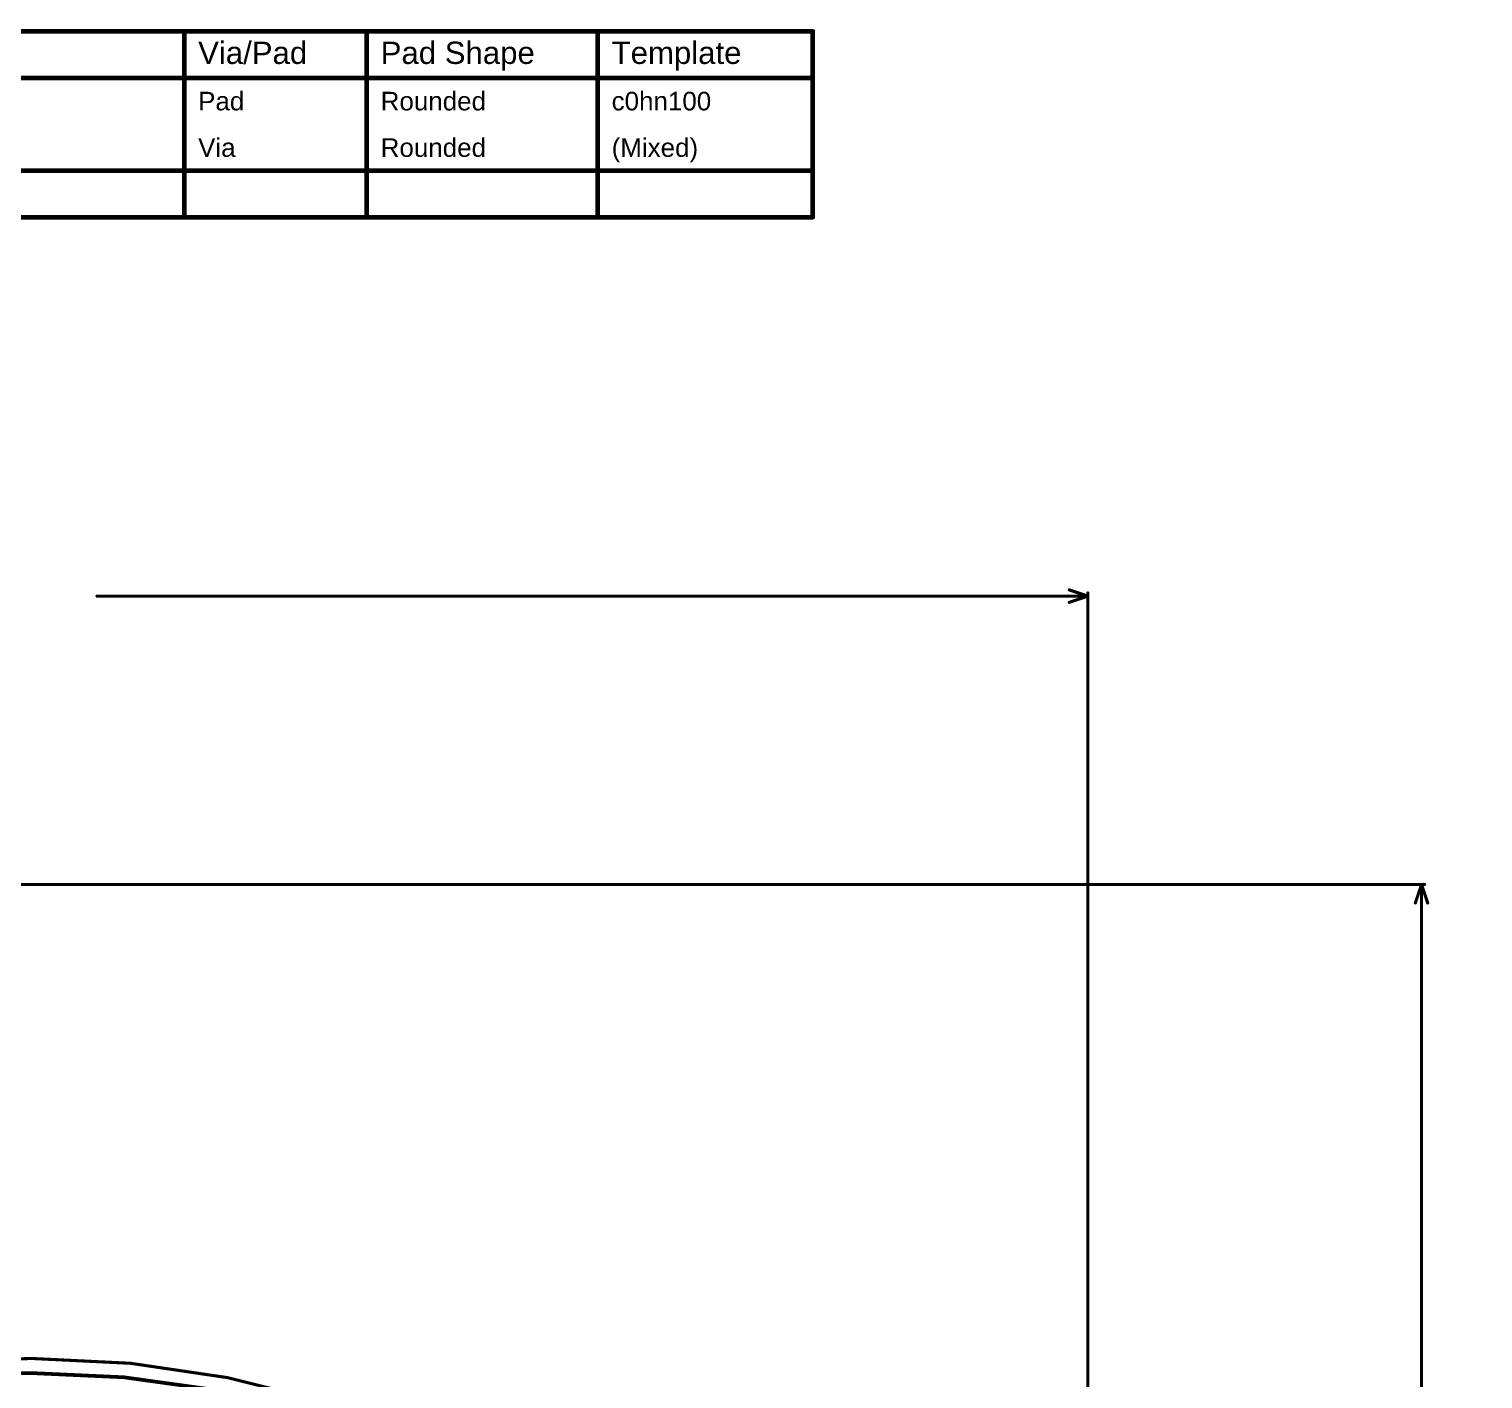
# Model space of a CAD drawing. Header units: inches. Extents: x 3 to 457, y -41 to 239.
# Drawn here: x 135.8 to 255.1, y 128 to 238.7 of the extents above; entities that cross this region are included whole.
import ezdxf

# ---------------------------------------------------------------- set-up
doc = ezdxf.new("R2010")
doc.units = ezdxf.units.IN
for name, color, linetype in [('Board Outline', 216, 'Continuous'), ('Bottom Layer', 5, 'Continuous'), ('Dimension', 6, 'Continuous'), ('Drill Drawing', 1, 'Continuous'), ('Fabrication', 76, 'Continuous')]:
    doc.layers.add(name, color=color, linetype=linetype)
doc.styles.add('Arial', font='', dxfattribs={"height": 0.2})
doc.styles.get('Arial').set_extended_font_data('Arial')

msp = doc.modelspace()

# ---------------------------------------------------------------- linework, layer by layer
at = {"layer": 'Board Outline', "const_width": 0.127}
for points in [[(129.87, 129.51), (136.08, 129.67)], [(136.08, 129.67), (136.11, 129.67)]]:
    msp.add_lwpolyline(points, dxfattribs=at)
at = {"layer": 'Board Outline', "const_width": 0.0635}
for points in [[(136.05, 129.67, 1), (136.11, 129.67, 1)], [(136.05, 129.67, 1), (136.11, 129.67, 1)], [(136.08, 129.67, 1), (136.14, 129.67, 1)], [(136.08, 129.67, 1), (136.14, 129.67, 1)]]:
    msp.add_lwpolyline(points, format="xyb", close=True, dxfattribs=at)
at = {"layer": 'Board Outline', "const_width": 0.127}
msp.add_lwpolyline([(136.11, 129.67, -0.413783), (218.44, 47.5)], format="xyb", dxfattribs=at)
at = {"layer": 'Bottom Layer', "const_width": 0.305}
msp.add_lwpolyline([(126.48, 128.47), (136.14, 128.47)], dxfattribs=at)
at = {"layer": 'Bottom Layer', "const_width": 0.152}
msp.add_lwpolyline([(136.06, 128.47, 1), (136.21, 128.47, 1)], format="xyb", close=True, dxfattribs=at)
msp.add_lwpolyline([(136.06, 128.47, 1), (136.21, 128.47, 1)], format="xyb", close=True, dxfattribs=at)
at = {"layer": 'Bottom Layer', "const_width": 0.305}
msp.add_lwpolyline([(136.14, 128.47, -0.414214), (217.25, 47.46)], format="xyb", dxfattribs=at)
at = {"layer": 'Dimension', "const_width": 0.254}
for points in [[(141.42, 192.2), (222.71, 192.2)], [(221.19, 192.71), (222.71, 192.2)], [(221.19, 191.69), (222.71, 192.2)], [(222.71, 24.53), (222.71, 192.46)], [(121.84, 168.55), (250.34, 168.55)], [(249.58, 167.03), (250.09, 168.55)], [(250.09, 168.55), (250.6, 167.03)], [(250.09, 107.07), (250.09, 168.55)]]:
    msp.add_lwpolyline(points, dxfattribs=at)
at = {"layer": 'Dimension', "const_width": 0.127}
for points in [[(141.35, 192.2, 1), (141.48, 192.2, 1)], [(221.12, 192.71, 1), (221.25, 192.71, 1)], [(222.65, 192.46, 1), (222.78, 192.46, 1)], [(222.65, 192.2, 1), (222.78, 192.2, 1)], [(222.65, 192.2, 1), (222.78, 192.2, 1)], [(222.65, 192.2, 1), (222.78, 192.2, 1)], [(221.12, 191.69, 1), (221.25, 191.69, 1)], [(250.02, 168.55, 1), (250.15, 168.55, 1)], [(250.02, 168.55, 1), (250.15, 168.55, 1)], [(250.02, 168.55, 1), (250.15, 168.55, 1)], [(250.28, 168.55, 1), (250.41, 168.55, 1)], [(249.52, 167.03, 1), (249.64, 167.03, 1)], [(250.53, 167.03, 1), (250.66, 167.03, 1)]]:
    msp.add_lwpolyline(points, format="xyb", close=True, dxfattribs=at)
at = {"layer": 'Drill Drawing', "const_width": 0.381}
for points in [[(22.09, 238.52), (200.14, 238.52)], [(148.57, 223.28), (148.57, 238.52)], [(163.55, 223.28), (163.55, 238.52)], [(182.49, 223.28), (182.49, 238.52)], [(200.14, 223.28), (200.14, 238.52)], [(22.09, 234.71), (200.14, 234.71)], [(22.09, 227.09), (200.14, 227.09)], [(22.09, 223.28), (200.14, 223.28)]]:
    msp.add_lwpolyline(points, dxfattribs=at)
at = {"layer": 'Drill Drawing', "const_width": 0.191}
for points in [[(148.47, 238.52, 1), (148.66, 238.52, 1)], [(163.45, 238.52, 1), (163.65, 238.52, 1)], [(182.4, 238.52, 1), (182.59, 238.52, 1)], [(200.05, 238.52, 1), (200.24, 238.52, 1)], [(200.05, 238.52, 1), (200.24, 238.52, 1)], [(200.05, 234.71, 1), (200.24, 234.71, 1)], [(200.05, 227.09, 1), (200.24, 227.09, 1)], [(148.47, 223.28, 1), (148.66, 223.28, 1)], [(163.45, 223.28, 1), (163.65, 223.28, 1)], [(182.4, 223.28, 1), (182.59, 223.28, 1)], [(200.05, 223.28, 1), (200.24, 223.28, 1)], [(200.05, 223.28, 1), (200.24, 223.28, 1)]]:
    msp.add_lwpolyline(points, format="xyb", close=True, dxfattribs=at)
at = {"layer": 'Fabrication', "const_width": 0.254}
for points in [[(129.87, 129.51), (136.08, 129.67)], [(136.08, 129.67), (136.11, 129.67)]]:
    msp.add_lwpolyline(points, dxfattribs=at)
at = {"layer": 'Fabrication', "const_width": 0.127}
for points in [[(136.02, 129.67, 1), (136.15, 129.67, 1)], [(136.02, 129.67, 1), (136.15, 129.67, 1)], [(136.05, 129.67, 1), (136.17, 129.67, 1)], [(136.05, 129.67, 1), (136.17, 129.67, 1)]]:
    msp.add_lwpolyline(points, format="xyb", close=True, dxfattribs=at)
at = {"layer": 'Fabrication', "const_width": 0.254}
for points in [[(136.11, 129.67, -0.413783), (218.44, 47.5)], [(252.1, 58.59, -0.41422), (321.62, 128.11)]]:
    msp.add_lwpolyline(points, format="xyb", dxfattribs=at)

# ---------------------------------------------------------------- texts
at = {"layer": 'Drill Drawing', "style": 'Arial'}
for s, height, p in [('Via/Pad', 1.829, (149.71, 235.85)), ('Pad Shape', 1.829, (164.69, 235.85)), ('Template', 1.829, (183.64, 235.85)), ('Pad', 1.524, (149.71, 232.04)), ('Rounded', 1.524, (164.69, 232.04)), ('c0hn100', 1.524, (183.64, 232.04)), ('Via', 1.524, (149.71, 228.23)), ('Rounded', 1.524, (164.69, 228.23)), ('(Mixed)', 1.524, (183.64, 228.23))]:
    msp.add_text(s, height=height, dxfattribs=at).set_placement(p)

doc.saveas('drawing.dxf')
